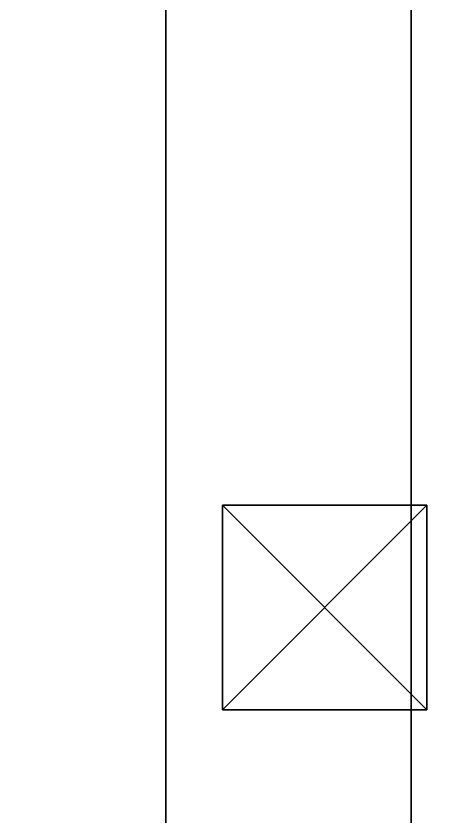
# Model space of a CAD drawing. Extents: x -100 to 4856, y -100 to 4830.
# Drawn here: x 3399.5 to 3430.8, y 289.2 to 347.9 of the extents above; entities that cross this region are included whole.
import ezdxf

# ---------------------------------------------------------------- set-up
doc = ezdxf.new("R2010")
doc.units = 0
for name, color, linetype in [('LAYER0', 7, 'CONTINUOUS'), ('LAYER1103', 253, 'CONTINUOUS'), ('LAYER1104', 253, 'CONTINUOUS'), ('LAYER1181', 7, 'CONTINUOUS'), ('LAYER836', 7, 'CONTINUOUS'), ('LAYER838', 7, 'CONTINUOUS'), ('LAYER842', 7, 'CONTINUOUS'), ('LAYER853', 7, 'CONTINUOUS'), ('LAYER885', 7, 'CONTINUOUS')]:
    doc.layers.add(name, color=color, linetype=linetype)

msp = doc.modelspace()

# ---------------------------------------------------------------- linework, layer by layer
at = {"layer": 'LAYER0', "invisible_edges": 1}
for points in [[(4856, 4830, -5), (-100, -100, -5), (-100, 4830, -5), (4856, 4830, -5)], [(-100, -100, -5), (4856, 4830, -5), (4856, -100, -5), (-100, -100, -5)], [(4856, -100), (-100, 4830), (-100, -100), (4856, -100)], [(-100, 4830), (4856, -100), (4856, 4830), (-100, 4830)]]:
    msp.add_3dface(points, dxfattribs=at)
at = {"layer": 'LAYER1103'}
for points in [[(3414.65, 297, 1865), (3414.65, 297, 1880), (3414.65, 312, 1865), (3414.65, 297, 1865)], [(3414.65, 312, 1865), (3414.65, 297, 1880), (3414.65, 312, 1880), (3414.65, 312, 1865)], [(3414.65, 312, 1865), (3414.65, 312, 1880), (3429.65, 312, 1865), (3414.65, 312, 1865)], [(3429.65, 312, 1865), (3414.65, 312, 1880), (3429.65, 312, 1880), (3429.65, 312, 1865)], [(3414.65, 312, 1865), (3429.65, 312, 1865), (3414.65, 297, 1865), (3414.65, 312, 1865)], [(3414.65, 297, 1865), (3429.65, 312, 1865), (3429.65, 297, 1865), (3414.65, 297, 1865)], [(3414.65, 297, 1880), (3429.65, 297, 1880), (3414.65, 312, 1880), (3414.65, 297, 1880)], [(3414.65, 312, 1880), (3429.65, 297, 1880), (3429.65, 312, 1880), (3414.65, 312, 1880)], [(3429.65, 312, 1865), (3429.65, 312, 1880), (3429.65, 297, 1865), (3429.65, 312, 1865)], [(3429.65, 297, 1865), (3429.65, 312, 1880), (3429.65, 297, 1880), (3429.65, 297, 1865)], [(3414.65, 297, 1865), (3429.65, 297, 1865), (3414.65, 297, 1880), (3414.65, 297, 1865)], [(3414.65, 297, 1880), (3429.65, 297, 1865), (3429.65, 297, 1880), (3414.65, 297, 1880)]]:
    msp.add_3dface(points, dxfattribs=at)
at = {"layer": 'LAYER1104'}
for points in [[(3414.65, 297, 1865), (3414.65, 297, 1880), (3414.65, 312, 1865), (3414.65, 297, 1865)], [(3414.65, 312, 1865), (3414.65, 297, 1880), (3414.65, 312, 1880), (3414.65, 312, 1865)], [(3414.65, 312, 1865), (3414.65, 312, 1880), (3429.65, 312, 1865), (3414.65, 312, 1865)], [(3429.65, 312, 1865), (3414.65, 312, 1880), (3429.65, 312, 1880), (3429.65, 312, 1865)], [(3414.65, 312, 1865), (3429.65, 312, 1865), (3414.65, 297, 1865), (3414.65, 312, 1865)], [(3414.65, 297, 1865), (3429.65, 312, 1865), (3429.65, 297, 1865), (3414.65, 297, 1865)], [(3414.65, 297, 1880), (3429.65, 297, 1880), (3414.65, 312, 1880), (3414.65, 297, 1880)], [(3414.65, 312, 1880), (3429.65, 297, 1880), (3429.65, 312, 1880), (3414.65, 312, 1880)], [(3429.65, 312, 1865), (3429.65, 312, 1880), (3429.65, 297, 1865), (3429.65, 312, 1865)], [(3429.65, 297, 1865), (3429.65, 312, 1880), (3429.65, 297, 1880), (3429.65, 297, 1865)], [(3414.65, 297, 1865), (3429.65, 297, 1865), (3414.65, 297, 1880), (3414.65, 297, 1865)], [(3414.65, 297, 1880), (3429.65, 297, 1865), (3429.65, 297, 1880), (3414.65, 297, 1880)]]:
    msp.add_3dface(points, dxfattribs=at)
at = {"layer": 'LAYER1181', "invisible_edges": 1}
for points in [[(3428.5, 44.6, 1984), (2644.5, 520, 1984), (2644.5, 44.6, 1984), (3428.5, 44.6, 1984)], [(2644.5, 520, 1984), (3428.5, 44.6, 1984), (3428.5, 520, 1984), (2644.5, 520, 1984)], [(3428.5, 520, 1966), (2644.5, 44.6, 1966), (2644.5, 520, 1966), (3428.5, 520, 1966)], [(2644.5, 44.6, 1966), (3428.5, 520, 1966), (3428.5, 44.6, 1966), (2644.5, 44.6, 1966)], [(3428.5, 44.6, 1984), (3428.5, 520, 1966), (3428.5, 520, 1984), (3428.5, 44.6, 1984)], [(3428.5, 520, 1966), (3428.5, 44.6, 1984), (3428.5, 44.6, 1966), (3428.5, 520, 1966)]]:
    msp.add_3dface(points, dxfattribs=at)
at = {"layer": 'LAYER836', "invisible_edges": 1}
for points in [[(3428.5, 44.6, 866), (2644.5, 520, 866), (2644.5, 44.6, 866), (3428.5, 44.6, 866)], [(2644.5, 520, 866), (3428.5, 44.6, 866), (3428.5, 520, 866), (2644.5, 520, 866)], [(3428.5, 520, 848), (2644.5, 44.6, 848), (2644.5, 520, 848), (3428.5, 520, 848)], [(2644.5, 44.6, 848), (3428.5, 520, 848), (3428.5, 44.6, 848), (2644.5, 44.6, 848)], [(3428.5, 44.6, 866), (3428.5, 520, 848), (3428.5, 520, 866), (3428.5, 44.6, 866)], [(3428.5, 520, 848), (3428.5, 44.6, 866), (3428.5, 44.6, 848), (3428.5, 520, 848)]]:
    msp.add_3dface(points, dxfattribs=at)
at = {"layer": 'LAYER838', "invisible_edges": 1}
for points in [[(3428.5, 20, 2540), (3428.5, 580), (3428.5, 20), (3428.5, 20, 2540)], [(3428.5, 580), (3428.5, 20, 2540), (3428.5, 580, 2540), (3428.5, 580)], [(3446.5, 20), (3428.5, 580), (3446.5, 580), (3446.5, 20)], [(3428.5, 580), (3446.5, 20), (3428.5, 20), (3428.5, 580)], [(3428.5, 20, 2540), (3446.5, 580, 2540), (3428.5, 580, 2540), (3428.5, 20, 2540)], [(3446.5, 580, 2540), (3428.5, 20, 2540), (3446.5, 20, 2540), (3446.5, 580, 2540)]]:
    msp.add_3dface(points, dxfattribs=at)
at = {"layer": 'LAYER842', "invisible_edges": 1}
for points in [[(2644.5, 20, 80), (3428.5, 580, 80), (3428.5, 20, 80), (2644.5, 20, 80)], [(3428.5, 580, 80), (2644.5, 20, 80), (2644.5, 580, 80), (3428.5, 580, 80)], [(2644.5, 580, 98), (3428.5, 20, 98), (3428.5, 580, 98), (2644.5, 580, 98)], [(3428.5, 20, 98), (2644.5, 580, 98), (2644.5, 20, 98), (3428.5, 20, 98)], [(3428.5, 20, 98), (3428.5, 580, 80), (3428.5, 580, 98), (3428.5, 20, 98)], [(3428.5, 580, 80), (3428.5, 20, 98), (3428.5, 20, 80), (3428.5, 580, 80)]]:
    msp.add_3dface(points, dxfattribs=at)
at = {"layer": 'LAYER853', "invisible_edges": 1}
for points in [[(3428.5, 20, 2539), (2644.5, 580, 2539), (2644.5, 20, 2539), (3428.5, 20, 2539)], [(2644.5, 580, 2539), (3428.5, 20, 2539), (3428.5, 580, 2539), (2644.5, 580, 2539)], [(3428.5, 580, 2521), (2644.5, 20, 2521), (2644.5, 580, 2521), (3428.5, 580, 2521)], [(2644.5, 20, 2521), (3428.5, 580, 2521), (3428.5, 20, 2521), (2644.5, 20, 2521)], [(3428.5, 20, 2539), (3428.5, 580, 2521), (3428.5, 580, 2539), (3428.5, 20, 2539)], [(3428.5, 580, 2521), (3428.5, 20, 2539), (3428.5, 20, 2521), (3428.5, 580, 2521)]]:
    msp.add_3dface(points, dxfattribs=at)
at = {"layer": 'LAYER885', "invisible_edges": 1}
for points in [[(3392.5, 102, 848), (3410.5, 502, 848), (3392.5, 502, 848), (3392.5, 102, 848)], [(3410.5, 502, 848), (3392.5, 102, 848), (3410.5, 102, 848), (3410.5, 502, 848)], [(3410.5, 102, 98), (3392.5, 502, 98), (3410.5, 502, 98), (3410.5, 102, 98)], [(3392.5, 502, 98), (3410.5, 102, 98), (3392.5, 102, 98), (3392.5, 502, 98)], [(3410.5, 102, 98), (3410.5, 502, 848), (3410.5, 102, 848), (3410.5, 102, 98)], [(3410.5, 502, 848), (3410.5, 102, 98), (3410.5, 502, 98), (3410.5, 502, 848)]]:
    msp.add_3dface(points, dxfattribs=at)

doc.saveas('drawing.dxf')
